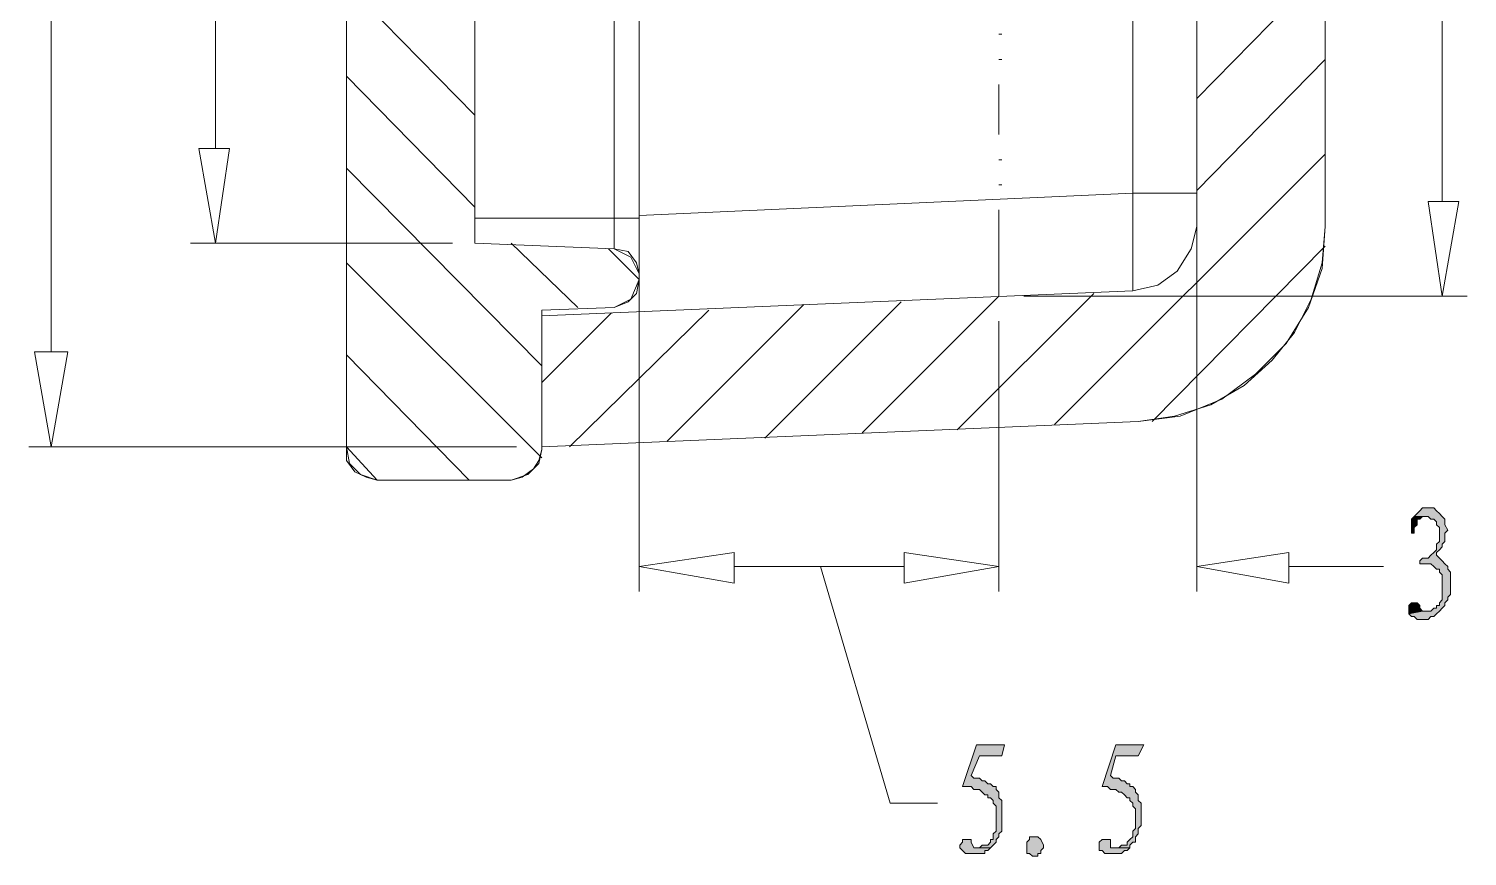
# Model space of a CAD drawing. Header units: millimetres. Extents: x 15 to 196, y 29 to 258.
# Drawn here: x 15.23 to 37.08, y 69.3 to 81.87 of the extents above; entities that cross this region are included whole.
import ezdxf

# ---------------------------------------------------------------- set-up
doc = ezdxf.new("R2010")
doc.units = ezdxf.units.MM

msp = doc.modelspace()

# ---------------------------------------------------------------- hatches: boundary and pattern name
at = {"true_color": 0xdda500}
h = msp.add_hatch(color=42, dxfattribs=at)
h.dxf.hatch_style = 2
h.paths.add_polyline_path([(36.483572, 74.588158), (36.441239, 74.588158), (36.398906, 74.588158), (36.356572, 74.546178), (36.314239, 74.503492), (36.271906, 74.461158), (36.483572, 74.461158), (36.525906, 74.419178), (36.568239, 74.419178), (36.610572, 74.376844), (36.610572, 74.334158), (36.652906, 74.291825), (36.652906, 74.207158), (36.652906, 74.164825), (36.652906, 74.122844), (36.652906, 74.080158), (36.610572, 74.037825), (36.610572, 73.995844), (36.610572, 73.953158), (36.568239, 73.910825), (36.525906, 73.868844), (36.483572, 73.826158), (36.441239, 73.826158), (36.398906, 73.826158), (36.356572, 73.783825), (36.356572, 73.741844), (36.441239, 73.741844), (36.483572, 73.741844), (36.525906, 73.741844), (36.568239, 73.699158), (36.610572, 73.656825), (36.652906, 73.656825), (36.652906, 73.614844), (36.695239, 73.572158), (36.695239, 73.529825), (36.695239, 73.487844), (36.695239, 73.445158), (36.695239, 73.402825), (36.695239, 73.360844), (36.695239, 73.275825), (36.695239, 73.233492), (36.695239, 73.191511), (36.652906, 73.148825), (36.652906, 73.106492), (36.610572, 73.106492), (36.610572, 73.064511), (36.568239, 73.064511), (36.525906, 73.021825), (36.483572, 73.021825), (36.441239, 73.021825), (36.398906, 73.021825), (36.187239, 72.979492), (36.229572, 72.937511), (36.271906, 72.937511), (36.314239, 72.894825), (36.356572, 72.894825), (36.398906, 72.894825), (36.441239, 72.894825), (36.483572, 72.894825), (36.525906, 72.937511), (36.568239, 72.937511), (36.610572, 72.979492), (36.652906, 73.021825), (36.695239, 73.064511), (36.737572, 73.106492), (36.737572, 73.148825), (36.779906, 73.191511), (36.779906, 73.233492), (36.822239, 73.275825), (36.822239, 73.318511), (36.822239, 73.360844), (36.822239, 73.402825), (36.822239, 73.445158), (36.822239, 73.529825), (36.822239, 73.572158), (36.822239, 73.614844), (36.779906, 73.656825), (36.779906, 73.699158), (36.737572, 73.741844), (36.695239, 73.783825), (36.652906, 73.826158), (36.610572, 73.868844), (36.610572, 73.910825), (36.652906, 73.953158), (36.695239, 73.995844), (36.695239, 74.037825), (36.737572, 74.080158), (36.737572, 74.122844), (36.737572, 74.164825), (36.737572, 74.207158), (36.779906, 74.249844), (36.737572, 74.334158), (36.737572, 74.376844), (36.737572, 74.419178), (36.695239, 74.461158), (36.652906, 74.503492), (36.610572, 74.546178), (36.568239, 74.588158), (36.525906, 74.588158)])
h = msp.add_hatch(color=42, dxfattribs=at)
h.dxf.hatch_style = 2
h.paths.add_polyline_path([(36.271906, 74.461158), (36.229572, 74.419178), (36.229572, 74.376844), (36.229572, 74.334158), (36.229572, 74.291825), (36.229572, 74.207158), (36.271906, 74.207158), (36.271906, 74.249844), (36.271906, 74.291825), (36.314239, 74.334158), (36.314239, 74.376844), (36.314239, 74.419178), (36.356572, 74.419178), (36.398906, 74.461158), (36.483572, 74.461158)])
h = msp.add_hatch(color=42, dxfattribs=at)
h.dxf.hatch_style = 2
h.paths.add_polyline_path([(36.271906, 73.148825), (36.229572, 73.148825), (36.187239, 73.106492), (36.187239, 73.064511), (36.187239, 73.021825), (36.187239, 72.979492), (36.398906, 73.021825), (36.356572, 73.064511), (36.356572, 73.106492), (36.314239, 73.148825)])
h = msp.add_hatch(color=42, dxfattribs=at)
h.dxf.hatch_style = 2
h.paths.add_polyline_path([(30.049011, 70.989825), (29.625678, 70.989825), (29.414011, 70.354825), (29.498678, 70.354825), (29.541011, 70.354825), (29.583345, 70.312844), (29.625678, 70.312844), (29.668011, 70.312844), (29.710345, 70.270158), (29.752678, 70.227825), (29.795011, 70.227825), (29.795011, 70.185844), (29.837345, 70.185844), (29.879678, 70.143511), (29.879678, 70.100825), (29.922011, 70.058492), (29.922011, 70.016511), (29.922011, 69.973825), (29.922011, 69.931492), (29.922011, 69.846825), (29.922011, 69.804492), (29.922011, 69.762511), (29.922011, 69.719825), (29.922011, 69.677492), (29.879678, 69.635511), (29.879678, 69.592825), (29.879678, 69.550492), (29.837345, 69.550492), (29.837345, 69.508511), (29.795011, 69.465825), (29.752678, 69.465825), (29.710345, 69.465825), (29.668011, 69.423492), (29.625678, 69.423492), (29.583345, 69.423492), (29.837345, 69.423492), (29.879678, 69.465825), (29.922011, 69.508511), (29.922011, 69.550492), (29.964345, 69.592825), (29.964345, 69.635511), (30.006678, 69.677492), (30.006678, 69.719825), (30.006678, 69.762511), (30.006678, 69.846825), (30.006678, 69.889511), (30.006678, 69.931492), (30.006678, 69.973825), (30.006678, 70.058492), (30.006678, 70.100825), (30.006678, 70.143511), (29.964345, 70.185844), (29.964345, 70.227825), (29.964345, 70.270158), (29.922011, 70.312844), (29.922011, 70.354825), (29.879678, 70.354825), (29.837345, 70.397158), (29.795011, 70.397158), (29.752678, 70.439844), (29.710345, 70.439844), (29.668011, 70.481825), (29.625678, 70.481825), (29.583345, 70.481825), (29.541011, 70.524158), (29.668011, 70.820844), (30.006678, 70.820844)])
h = msp.add_hatch(color=42, dxfattribs=at)
h.dxf.hatch_style = 2
h.paths.add_polyline_path([(32.165678, 70.989825), (31.742345, 70.989825), (31.530678, 70.354825), (31.573011, 70.354825), (31.615345, 70.354825), (31.657678, 70.312844), (31.700011, 70.312844), (31.742345, 70.312844), (31.784678, 70.270158), (31.827011, 70.270158), (31.869345, 70.227825), (31.911678, 70.185844), (31.954011, 70.185844), (31.954011, 70.143511), (31.996345, 70.100825), (31.996345, 70.058492), (32.038678, 70.016511), (32.038678, 69.973825), (32.038678, 69.931492), (32.038678, 69.846825), (32.038678, 69.804492), (32.038678, 69.762511), (32.038678, 69.719825), (31.996345, 69.677492), (31.996345, 69.635511), (31.996345, 69.592825), (31.954011, 69.550492), (31.911678, 69.508511), (31.911678, 69.465825), (31.869345, 69.465825), (31.827011, 69.465825), (31.784678, 69.423492), (31.742345, 69.423492), (31.657678, 69.423492), (31.954011, 69.423492), (31.954011, 69.465825), (31.996345, 69.508511), (32.038678, 69.508511), (32.038678, 69.550492), (32.038678, 69.592825), (32.081011, 69.635511), (32.081011, 69.677492), (32.081011, 69.719825), (32.123345, 69.762511), (32.123345, 69.846825), (32.123345, 69.889511), (32.123345, 69.931492), (32.123345, 69.973825), (32.123345, 70.058492), (32.123345, 70.100825), (32.081011, 70.143511), (32.081011, 70.185844), (32.081011, 70.227825), (32.038678, 70.270158), (32.038678, 70.312844), (31.996345, 70.354825), (31.954011, 70.354825), (31.954011, 70.397158), (31.911678, 70.397158), (31.869345, 70.439844), (31.827011, 70.439844), (31.784678, 70.481825), (31.742345, 70.481825), (31.700011, 70.481825), (31.657678, 70.524158), (31.742345, 70.820844), (32.081011, 70.820844)])
h = msp.add_hatch(color=42, dxfattribs=at)
h.dxf.hatch_style = 2
h.paths.add_polyline_path([(29.456345, 69.550492), (29.414011, 69.550492), (29.414011, 69.508511), (29.371678, 69.465825), (29.371678, 69.423492), (29.414011, 69.381511), (29.456345, 69.338825), (29.498678, 69.338825), (29.541011, 69.338825), (29.583345, 69.338825), (29.625678, 69.338825), (29.668011, 69.338825), (29.710345, 69.338825), (29.752678, 69.338825), (29.752678, 69.381511), (29.795011, 69.381511), (29.837345, 69.423492), (29.583345, 69.423492), (29.541011, 69.508511), (29.541011, 69.550492), (29.498678, 69.550492)])
h = msp.add_hatch(color=42, dxfattribs=at)
h.dxf.hatch_style = 2
h.paths.add_polyline_path([(30.557011, 69.338825), (30.557011, 69.296492), (30.514678, 69.296492), (30.472345, 69.296492), (30.430011, 69.338825), (30.387678, 69.338825), (30.387678, 69.381511), (30.387678, 69.423492), (30.387678, 69.465825), (30.387678, 69.508511), (30.430011, 69.550492), (30.430011, 69.592825), (30.472345, 69.592825), (30.514678, 69.592825), (30.557011, 69.592825), (30.599345, 69.550492), (30.641678, 69.465825), (30.641678, 69.423492), (30.599345, 69.381511), (30.599345, 69.338825)])
h = msp.add_hatch(color=42, dxfattribs=at)
h.dxf.hatch_style = 2
h.paths.add_polyline_path([(31.573011, 69.550492), (31.530678, 69.550492), (31.488345, 69.508511), (31.488345, 69.465825), (31.488345, 69.423492), (31.488345, 69.381511), (31.530678, 69.381511), (31.573011, 69.338825), (31.615345, 69.338825), (31.657678, 69.338825), (31.742345, 69.338825), (31.784678, 69.338825), (31.827011, 69.338825), (31.869345, 69.381511), (31.911678, 69.381511), (31.954011, 69.423492), (31.657678, 69.423492), (31.657678, 69.508511), (31.657678, 69.550492), (31.615345, 69.550492)])

# ---------------------------------------------------------------- linework, layer by layer
at = {"color": 7, "lineweight": 0}
for points in [[(22.556011, 115.736511), (20.524011, 115.736511), (20.481678, 115.736511), (20.439345, 115.736511), (20.397011, 115.736511), (20.354678, 115.693825), (20.312345, 115.693825), (20.270011, 115.651492), (20.227678, 115.651492), (20.185345, 115.609511), (20.143011, 115.567178), (20.143011, 115.524844), (20.100678, 115.482511), (20.058345, 115.439825), (20.058345, 115.397492), (20.058345, 115.355511), (20.058345, 115.313178), (20.058345, 115.228511), (20.058345, 75.519492)], [(20.058345, 115.228511), (20.058345, 75.519492)], [(32.081011, 114.847158), (23.021678, 115.228511), (23.021678, 113.238844), (31.996345, 112.857844), (32.377345, 112.772825), (32.673678, 112.561511), (32.885345, 112.222492), (32.970011, 111.884178), (32.970011, 78.863825)], [(24.122345, 78.525158), (22.005678, 78.610178), (22.005678, 112.138178), (24.122345, 112.222492), (24.164678, 112.222492), (24.207011, 112.222492), (24.249345, 112.264825), (24.291678, 112.264825), (24.334011, 112.307511), (24.376345, 112.307511), (24.376345, 112.349844), (24.418678, 112.392178), (24.461011, 112.392178), (24.461011, 112.434511), (24.461011, 112.476492), (24.503345, 112.518825), (24.503345, 112.561511), (24.503345, 112.603844), (24.503345, 112.730492)], [(22.005678, 112.138178), (22.005678, 78.610178)], [(23.021678, 75.519492), (32.081011, 75.900492), (32.631345, 75.985511), (33.181678, 76.154492), (33.689678, 76.450825), (34.113011, 76.831825), (34.451678, 77.255158), (34.705678, 77.763158), (34.875011, 78.313492), (34.917345, 78.863825), (34.917345, 111.884178)], [(32.970011, 111.884178), (32.970011, 78.863825)], [(34.917345, 111.884178), (34.917345, 78.863825)], [(24.503345, 107.058178), (24.503345, 78.059492)], [(24.122345, 107.015844), (24.122345, 78.525158)], [(31.996345, 79.371825), (31.996345, 83.435825)], [(31.996345, 79.371825), (24.503345, 79.033511)], [(31.996345, 77.890158), (31.996345, 79.371825)], [(32.970011, 79.371825), (31.996345, 79.371825)], [(24.503345, 78.990825), (22.005678, 78.990825)], [(31.996345, 77.890158), (32.377345, 77.975178), (32.673678, 78.186492), (32.885345, 78.525158), (32.970011, 78.863825)], [(31.996345, 77.890158), (32.377345, 77.975178), (32.673678, 78.186492), (32.885345, 78.525158), (32.970011, 78.863825)], [(32.081011, 75.900492), (32.716011, 75.985511), (33.351011, 76.239511), (33.859011, 76.620158), (34.324678, 77.085825), (34.663345, 77.636158), (34.875011, 78.229178), (34.917345, 78.863825)], [(24.122345, 78.525158), (22.005678, 78.610178)], [(24.503345, 78.144158), (24.461011, 78.313492), (24.334011, 78.483178), (24.122345, 78.525158)], [(24.122345, 78.525158), (24.376345, 78.398158), (24.503345, 78.144158)], [(23.021678, 77.594178), (24.122345, 77.636158), (24.376345, 77.763158), (24.503345, 78.059492), (24.503345, 78.144158)], [(24.122345, 77.636158), (24.334011, 77.721178), (24.461011, 77.848178), (24.503345, 78.059492)], [(23.021678, 77.509158), (31.996345, 77.890158)], [(31.996345, 77.890158), (23.021678, 77.509158), (23.021678, 75.519492)], [(20.524011, 75.011492), (22.556011, 75.011492), (22.725345, 75.054178), (22.894678, 75.181178), (22.979345, 75.308178), (23.021678, 75.477511), (23.021678, 77.594178)], [(23.021678, 77.594178), (24.122345, 77.636158)], [(23.021678, 77.594178), (23.021678, 75.477511)], [(23.021678, 75.519492), (32.081011, 75.900492)], [(20.058345, 75.519492), (20.100678, 75.265492), (20.270011, 75.096158), (20.524011, 75.011492)], [(20.524011, 75.011492), (20.354678, 75.054178), (20.185345, 75.138492), (20.058345, 75.308178), (20.058345, 75.519492)], [(22.556011, 75.011492), (22.810011, 75.096158), (22.979345, 75.265492), (23.021678, 75.477511)], [(22.556011, 75.011492), (20.524011, 75.011492)]]:
    msp.add_lwpolyline(points, dxfattribs=at)
at = {"color": 3, "lineweight": 0, "true_color": 0x00ff00}
for points in [[(15.571011, 76.958825), (15.571011, 94.104178)], [(36.695239, 79.244825), (36.695239, 92.622158)], [(18.068678, 80.049158), (18.068678, 92.580178)], [(28.525011, 73.699158), (25.942678, 73.699158)], [(28.525011, 73.699158), (27.128011, 73.699158)], [(27.255011, 73.699158), (28.313345, 70.100825), (29.033011, 70.100825)], [(34.367011, 73.699158), (35.806239, 73.699158)]]:
    msp.add_lwpolyline(points, dxfattribs=at)
at = {"color": 40, "lineweight": 0, "true_color": 0xffbf00}
for points in [[(34.917345, 82.800825), (32.970011, 80.811158)], [(22.005678, 80.557158), (20.058345, 82.546825)], [(34.917345, 81.404178), (32.970011, 79.414511)], [(22.005678, 79.160511), (20.058345, 81.150178)], [(34.917345, 79.964844), (30.811011, 75.858511)], [(23.021678, 76.747158), (20.058345, 79.752825)], [(23.572011, 77.636158), (22.556011, 78.610178)], [(24.503345, 78.059492), (24.037678, 78.525158)], [(34.917345, 78.567492), (32.292678, 75.900492)], [(23.021678, 75.350158), (20.058345, 78.313492)], [(29.964345, 77.805492), (27.890011, 75.731511)], [(31.403678, 77.848178), (29.329345, 75.773492)], [(24.080011, 77.551844), (23.021678, 76.493511)], [(25.561678, 77.594178), (23.445011, 75.519492)], [(27.001011, 77.678492), (24.926678, 75.604511)], [(28.482678, 77.721178), (26.408345, 75.646492)], [(21.921011, 75.011492), (20.058345, 76.916844)], [(20.524011, 75.011492), (20.058345, 75.519492)]]:
    msp.add_lwpolyline(points, dxfattribs=at)
at = {"color": 2, "lineweight": 0, "true_color": 0xffff00}
for points in [[(29.964345, 81.785178), (30.006678, 81.785178)], [(29.964345, 81.404178), (30.006678, 81.404178)], [(29.964345, 80.260825), (29.964345, 81.023178)], [(29.964345, 79.879825), (30.006678, 79.879825)], [(29.964345, 79.498825), (30.006678, 79.498825)], [(29.964345, 77.805492), (29.964345, 79.117825)]]:
    msp.add_lwpolyline(points, dxfattribs=at)
at = {"color": 131, "lineweight": 0, "true_color": 0x7fffff}
for points in [[(32.970011, 80.472844), (32.970011, 73.318511)], [(24.503345, 78.906511), (24.503345, 73.318511)], [(21.667011, 78.610178), (17.687678, 78.610178)], [(30.345345, 77.805492), (37.076239, 77.805492)], [(29.964345, 77.424844), (29.964345, 73.318511)], [(29.964345, 77.424844), (29.964345, 73.318511)], [(22.640678, 75.519492), (15.232345, 75.519492)]]:
    msp.add_lwpolyline(points, dxfattribs=at)
at = {"color": 3, "lineweight": 0, "true_color": 0x00ff00}
for points in [[(18.280345, 80.049158), (18.068678, 78.610178), (17.814678, 80.049158)], [(36.949239, 79.244825), (36.695239, 77.805492), (36.483572, 79.244825)], [(15.825011, 76.958825), (15.571011, 75.519492), (15.317011, 76.958825)], [(25.942678, 73.445158), (24.503345, 73.699158), (25.942678, 73.910825)], [(28.525011, 73.910825), (29.964345, 73.699158), (28.525011, 73.445158)], [(28.525011, 73.910825), (29.964345, 73.699158), (28.525011, 73.445158)], [(34.367011, 73.445158), (32.970011, 73.699158), (34.367011, 73.910825)]]:
    msp.add_lwpolyline(points, close=True, dxfattribs=at)
at = {"color": 42, "lineweight": 0, "true_color": 0xdda500}
for points in [[(36.483572, 74.588158), (36.441239, 74.588158), (36.398906, 74.588158), (36.356572, 74.546178), (36.314239, 74.503492), (36.271906, 74.461158), (36.483572, 74.461158), (36.525906, 74.419178), (36.568239, 74.419178), (36.610572, 74.376844), (36.610572, 74.334158), (36.652906, 74.291825), (36.652906, 74.207158), (36.652906, 74.164825), (36.652906, 74.122844), (36.652906, 74.080158), (36.610572, 74.037825), (36.610572, 73.995844), (36.610572, 73.953158), (36.568239, 73.910825), (36.525906, 73.868844), (36.483572, 73.826158), (36.441239, 73.826158), (36.398906, 73.826158), (36.356572, 73.783825), (36.356572, 73.741844), (36.441239, 73.741844), (36.483572, 73.741844), (36.525906, 73.741844), (36.568239, 73.699158), (36.610572, 73.656825), (36.652906, 73.656825), (36.652906, 73.614844), (36.695239, 73.572158), (36.695239, 73.529825), (36.695239, 73.487844), (36.695239, 73.445158), (36.695239, 73.402825), (36.695239, 73.360844), (36.695239, 73.275825), (36.695239, 73.233492), (36.695239, 73.191511), (36.652906, 73.148825), (36.652906, 73.106492), (36.610572, 73.106492), (36.610572, 73.064511), (36.568239, 73.064511), (36.525906, 73.021825), (36.483572, 73.021825), (36.441239, 73.021825), (36.398906, 73.021825), (36.187239, 72.979492), (36.229572, 72.937511), (36.271906, 72.937511), (36.314239, 72.894825), (36.356572, 72.894825), (36.398906, 72.894825), (36.441239, 72.894825), (36.483572, 72.894825), (36.525906, 72.937511), (36.568239, 72.937511), (36.610572, 72.979492), (36.652906, 73.021825), (36.695239, 73.064511), (36.737572, 73.106492), (36.737572, 73.148825), (36.779906, 73.191511), (36.779906, 73.233492), (36.822239, 73.275825), (36.822239, 73.318511), (36.822239, 73.360844), (36.822239, 73.402825), (36.822239, 73.445158), (36.822239, 73.529825), (36.822239, 73.572158), (36.822239, 73.614844), (36.779906, 73.656825), (36.779906, 73.699158), (36.737572, 73.741844), (36.695239, 73.783825), (36.652906, 73.826158), (36.610572, 73.868844), (36.610572, 73.910825), (36.652906, 73.953158), (36.695239, 73.995844), (36.695239, 74.037825), (36.737572, 74.080158), (36.737572, 74.122844), (36.737572, 74.164825), (36.737572, 74.207158), (36.779906, 74.249844), (36.737572, 74.334158), (36.737572, 74.376844), (36.737572, 74.419178), (36.695239, 74.461158), (36.652906, 74.503492), (36.610572, 74.546178), (36.568239, 74.588158), (36.525906, 74.588158)], [(36.271906, 74.461158), (36.229572, 74.419178), (36.229572, 74.376844), (36.229572, 74.334158), (36.229572, 74.291825), (36.229572, 74.207158), (36.271906, 74.207158), (36.271906, 74.249844), (36.271906, 74.291825), (36.314239, 74.334158), (36.314239, 74.376844), (36.314239, 74.419178), (36.356572, 74.419178), (36.398906, 74.461158), (36.483572, 74.461158)], [(36.271906, 73.148825), (36.229572, 73.148825), (36.187239, 73.106492), (36.187239, 73.064511), (36.187239, 73.021825), (36.187239, 72.979492), (36.398906, 73.021825), (36.356572, 73.064511), (36.356572, 73.106492), (36.314239, 73.148825)], [(30.049011, 70.989825), (29.625678, 70.989825), (29.414011, 70.354825), (29.498678, 70.354825), (29.541011, 70.354825), (29.583345, 70.312844), (29.625678, 70.312844), (29.668011, 70.312844), (29.710345, 70.270158), (29.752678, 70.227825), (29.795011, 70.227825), (29.795011, 70.185844), (29.837345, 70.185844), (29.879678, 70.143511), (29.879678, 70.100825), (29.922011, 70.058492), (29.922011, 70.016511), (29.922011, 69.973825), (29.922011, 69.931492), (29.922011, 69.846825), (29.922011, 69.804492), (29.922011, 69.762511), (29.922011, 69.719825), (29.922011, 69.677492), (29.879678, 69.635511), (29.879678, 69.592825), (29.879678, 69.550492), (29.837345, 69.550492), (29.837345, 69.508511), (29.795011, 69.465825), (29.752678, 69.465825), (29.710345, 69.465825), (29.668011, 69.423492), (29.625678, 69.423492), (29.583345, 69.423492), (29.837345, 69.423492), (29.879678, 69.465825), (29.922011, 69.508511), (29.922011, 69.550492), (29.964345, 69.592825), (29.964345, 69.635511), (30.006678, 69.677492), (30.006678, 69.719825), (30.006678, 69.762511), (30.006678, 69.846825), (30.006678, 69.889511), (30.006678, 69.931492), (30.006678, 69.973825), (30.006678, 70.058492), (30.006678, 70.100825), (30.006678, 70.143511), (29.964345, 70.185844), (29.964345, 70.227825), (29.964345, 70.270158), (29.922011, 70.312844), (29.922011, 70.354825), (29.879678, 70.354825), (29.837345, 70.397158), (29.795011, 70.397158), (29.752678, 70.439844), (29.710345, 70.439844), (29.668011, 70.481825), (29.625678, 70.481825), (29.583345, 70.481825), (29.541011, 70.524158), (29.668011, 70.820844), (30.006678, 70.820844)], [(32.165678, 70.989825), (31.742345, 70.989825), (31.530678, 70.354825), (31.573011, 70.354825), (31.615345, 70.354825), (31.657678, 70.312844), (31.700011, 70.312844), (31.742345, 70.312844), (31.784678, 70.270158), (31.827011, 70.270158), (31.869345, 70.227825), (31.911678, 70.185844), (31.954011, 70.185844), (31.954011, 70.143511), (31.996345, 70.100825), (31.996345, 70.058492), (32.038678, 70.016511), (32.038678, 69.973825), (32.038678, 69.931492), (32.038678, 69.846825), (32.038678, 69.804492), (32.038678, 69.762511), (32.038678, 69.719825), (31.996345, 69.677492), (31.996345, 69.635511), (31.996345, 69.592825), (31.954011, 69.550492), (31.911678, 69.508511), (31.911678, 69.465825), (31.869345, 69.465825), (31.827011, 69.465825), (31.784678, 69.423492), (31.742345, 69.423492), (31.657678, 69.423492), (31.954011, 69.423492), (31.954011, 69.465825), (31.996345, 69.508511), (32.038678, 69.508511), (32.038678, 69.550492), (32.038678, 69.592825), (32.081011, 69.635511), (32.081011, 69.677492), (32.081011, 69.719825), (32.123345, 69.762511), (32.123345, 69.846825), (32.123345, 69.889511), (32.123345, 69.931492), (32.123345, 69.973825), (32.123345, 70.058492), (32.123345, 70.100825), (32.081011, 70.143511), (32.081011, 70.185844), (32.081011, 70.227825), (32.038678, 70.270158), (32.038678, 70.312844), (31.996345, 70.354825), (31.954011, 70.354825), (31.954011, 70.397158), (31.911678, 70.397158), (31.869345, 70.439844), (31.827011, 70.439844), (31.784678, 70.481825), (31.742345, 70.481825), (31.700011, 70.481825), (31.657678, 70.524158), (31.742345, 70.820844), (32.081011, 70.820844)], [(29.456345, 69.550492), (29.414011, 69.550492), (29.414011, 69.508511), (29.371678, 69.465825), (29.371678, 69.423492), (29.414011, 69.381511), (29.456345, 69.338825), (29.498678, 69.338825), (29.541011, 69.338825), (29.583345, 69.338825), (29.625678, 69.338825), (29.668011, 69.338825), (29.710345, 69.338825), (29.752678, 69.338825), (29.752678, 69.381511), (29.795011, 69.381511), (29.837345, 69.423492), (29.583345, 69.423492), (29.541011, 69.508511), (29.541011, 69.550492), (29.498678, 69.550492)], [(30.557011, 69.338825), (30.557011, 69.296492), (30.514678, 69.296492), (30.472345, 69.296492), (30.430011, 69.338825), (30.387678, 69.338825), (30.387678, 69.381511), (30.387678, 69.423492), (30.387678, 69.465825), (30.387678, 69.508511), (30.430011, 69.550492), (30.430011, 69.592825), (30.472345, 69.592825), (30.514678, 69.592825), (30.557011, 69.592825), (30.599345, 69.550492), (30.641678, 69.465825), (30.641678, 69.423492), (30.599345, 69.381511), (30.599345, 69.338825)], [(31.573011, 69.550492), (31.530678, 69.550492), (31.488345, 69.508511), (31.488345, 69.465825), (31.488345, 69.423492), (31.488345, 69.381511), (31.530678, 69.381511), (31.573011, 69.338825), (31.615345, 69.338825), (31.657678, 69.338825), (31.742345, 69.338825), (31.784678, 69.338825), (31.827011, 69.338825), (31.869345, 69.381511), (31.911678, 69.381511), (31.954011, 69.423492), (31.657678, 69.423492), (31.657678, 69.508511), (31.657678, 69.550492), (31.615345, 69.550492)]]:
    msp.add_lwpolyline(points, close=True, dxfattribs=at)

doc.saveas('drawing.dxf')
